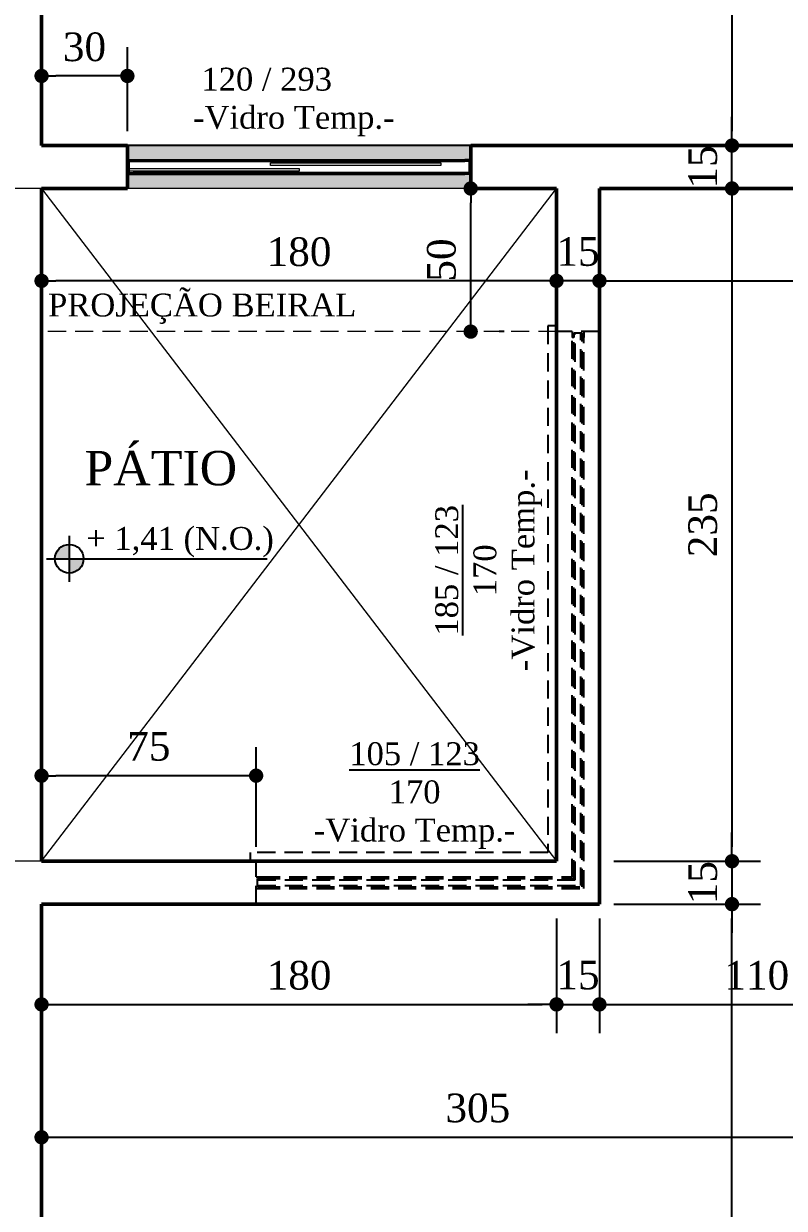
# Model space of a CAD drawing. Header units: millimetres. Extents: x 81693 to 98868, y 6565 to 11437.
# Drawn here: x 82447.5 to 82713.4, y 8949.4 to 9363.3 of the extents above; entities that cross this region are included whole.
import ezdxf

# ---------------------------------------------------------------- set-up
doc = ezdxf.new("R2010")
doc.units = ezdxf.units.MM
doc.linetypes.add('ACAD_ISO05W100', pattern=[33, 24, -3, 0, -3, 0, -3])
doc.linetypes.add('HIDDEN', pattern=[9.525, 6.35, -3.175])
for name, color, linetype, lineweight in [('Cotas', 12, 'Continuous', 5), ('Hachura', 1, 'Continuous', 9), ('Parede Baixa', 5, 'Continuous', 50), ('Pisos', 55, 'Continuous', 5), ('Pisos Externos', 15, 'Continuous', 9), ('Portas - Janelas', 2, 'Continuous', 20), ('Projeção Balanço', 2, 'ACAD_ISO05W100', 20), ('Projeção Cobertura', 2, 'HIDDEN', 20)]:
    doc.layers.add(name, color=color, linetype=linetype, lineweight=lineweight)
for name, color, linetype in [('Hachuria - Moveis', 1, 'Continuous'), ('Piso', 55, 'Continuous'), ('PN010', 1, 'Continuous'), ('Portas-Cotas', 2, 'Continuous'), ('Projeção Janela - Viga', 1, 'HIDDEN'), ('Texto', 2, 'Continuous')]:
    doc.layers.add(name, color=color, linetype=linetype)
doc.styles.add('Valéria', font='romantic.ttf', dxfattribs={"height": 10})
doc.dimstyles.new('Cota - 50', dxfattribs={"dimtxt": 10, "dimasz": 5, "dimexe": 10, "dimexo": 20, "dimgap": 5, "dimtad": 1, "dimtxsty": 'Valéria', "dimblk": 'DOT', "dimcen": 0, "dimclrd": 12, "dimclre": 12, "dimclrt": 2, "dimazin": 2, "dimtfac": 1, "dimtix": 1, "dimtmove": 0, "dimatfit": 3, "dimldrblk": 'DOT', "dimfxl": 1, "dimarcsym": 0})

# ---------------------------------------------------------------- blocks, each defined once
blk = doc.blocks.new('_Dot')
at = {"color": 0, "linetype": 'ByBlock', "lineweight": -2}
blk.add_line((-0.5, 0), (-1, 0), dxfattribs=at)
at = {"color": 0, "linetype": 'ByBlock', "const_width": 0.5}
blk.add_lwpolyline([(-0.25, 0, 1), (0.25, 0, 1)], format="xyb", close=True, dxfattribs=at)
blk = doc.blocks.new('*D609')
at = {"layer": 'Cotas', "color": 12, "lineweight": -2, "transparency": 16777216}
for p, q in [((82695.12, 9075.7), (82695.12, 9080.7)), ((82653.79, 9070.7), (82705.12, 9070.7)), ((82695.12, 9070.7), (82695.12, 9055.7)), ((82653.79, 9055.7), (82705.12, 9055.7)), ((82695.12, 9050.7), (82695.12, 9045.7))]:
    blk.add_line(p, q, dxfattribs=at)
at = {"layer": 'Defpoints', "color": 0, "transparency": 16777216}
for p in [(82633.79, 9070.7), (82633.79, 9055.7), (82695.12, 9055.7)]:
    blk.add_point(p, dxfattribs=at)
at = {"layer": 'Cotas', "color": 12, "lineweight": -2, "transparency": 16777216, "xscale": 5, "yscale": 5, "zscale": 5}
for p, rotation in [((82695.12, 9070.7), 270), ((82695.12, 9055.7), 90)]:
    blk.add_blockref('_Dot', p, dxfattribs=dict(at, rotation=rotation))
at = {"layer": 'Cotas', "color": 2, "transparency": 16777216, "insert": (82684.93, 9063.2), "char_height": 10, "attachment_point": 5, "rotation": 90, "style": 'Valéria'}
blk.add_mtext('15', dxfattribs=at)
blk = doc.blocks.new('*D610')
at = {"layer": 'Cotas', "color": 12, "lineweight": -2, "transparency": 16777216}
for p, q in [((82453.79, 9050.7), (82453.79, 9010.67)), ((82633.79, 9050.7), (82633.79, 9010.67)), ((82458.79, 9020.67), (82628.79, 9020.67))]:
    blk.add_line(p, q, dxfattribs=at)
at = {"layer": 'Defpoints', "color": 0, "transparency": 16777216}
for p in [(82453.79, 9070.7), (82633.79, 9070.7), (82633.79, 9020.67)]:
    blk.add_point(p, dxfattribs=at)
at = {"layer": 'Cotas', "color": 12, "lineweight": -2, "transparency": 16777216, "xscale": 5, "yscale": 5, "zscale": 5, "rotation": 180}
blk.add_blockref('_Dot', (82453.79, 9020.67), dxfattribs=at)
at = {"layer": 'Cotas', "color": 12, "lineweight": -2, "transparency": 16777216, "xscale": 5, "yscale": 5, "zscale": 5}
blk.add_blockref('_Dot', (82633.79, 9020.67), dxfattribs=at)
at = {"layer": 'Cotas', "color": 2, "transparency": 16777216, "insert": (82543.79, 9030.78), "char_height": 10, "attachment_point": 5, "style": 'Valéria'}
blk.add_mtext('180', dxfattribs=at)
blk = doc.blocks.new('*D611')
at = {"layer": 'Cotas', "color": 12, "lineweight": -2, "transparency": 16777216}
for p, q in [((82633.79, 9050.7), (82633.79, 9010.67)), ((82648.79, 9050.7), (82648.79, 9010.67)), ((82628.79, 9020.67), (82623.79, 9020.67)), ((82633.79, 9020.67), (82648.79, 9020.67)), ((82653.79, 9020.67), (82658.79, 9020.67))]:
    blk.add_line(p, q, dxfattribs=at)
at = {"layer": 'Defpoints', "color": 0, "transparency": 16777216}
for p in [(82633.79, 9070.7), (82648.79, 9070.7), (82648.79, 9020.67)]:
    blk.add_point(p, dxfattribs=at)
at = {"layer": 'Cotas', "color": 12, "lineweight": -2, "transparency": 16777216, "xscale": 5, "yscale": 5, "zscale": 5}
blk.add_blockref('_Dot', (82633.79, 9020.67), dxfattribs=at)
at = {"layer": 'Cotas', "color": 12, "lineweight": -2, "transparency": 16777216, "xscale": 5, "yscale": 5, "zscale": 5, "rotation": 180}
blk.add_blockref('_Dot', (82648.79, 9020.67), dxfattribs=at)
at = {"layer": 'Cotas', "color": 2, "transparency": 16777216, "insert": (82641.29, 9030.87), "char_height": 10, "attachment_point": 5, "style": 'Valéria'}
blk.add_mtext('15', dxfattribs=at)
blk = doc.blocks.new('*D612')
at = {"layer": 'Cotas', "color": 12, "lineweight": -2, "transparency": 16777216}
for p, q in [((82648.79, 9050.7), (82648.79, 9010.67)), ((82758.79, 9050.7), (82758.79, 9010.67)), ((82653.79, 9020.67), (82753.79, 9020.67))]:
    blk.add_line(p, q, dxfattribs=at)
at = {"layer": 'Defpoints', "color": 0, "transparency": 16777216}
for p in [(82648.79, 9070.7), (82758.79, 9070.7), (82758.79, 9020.67)]:
    blk.add_point(p, dxfattribs=at)
at = {"layer": 'Cotas', "color": 12, "lineweight": -2, "transparency": 16777216, "xscale": 5, "yscale": 5, "zscale": 5, "rotation": 180}
blk.add_blockref('_Dot', (82648.79, 9020.67), dxfattribs=at)
at = {"layer": 'Cotas', "color": 12, "lineweight": -2, "transparency": 16777216, "xscale": 5, "yscale": 5, "zscale": 5}
blk.add_blockref('_Dot', (82758.79, 9020.67), dxfattribs=at)
at = {"layer": 'Cotas', "color": 2, "transparency": 16777216, "insert": (82703.79, 9030.78), "char_height": 10, "attachment_point": 5, "style": 'Valéria'}
blk.add_mtext('110', dxfattribs=at)
blk = doc.blocks.new('*D613')
at = {"layer": 'Cotas', "color": 12, "lineweight": -2, "transparency": 16777216}
for p, q in [((82453.79, 9016.8), (82453.79, 8964.25)), ((82758.79, 9016.8), (82758.79, 8964.25)), ((82458.79, 8974.25), (82753.79, 8974.25))]:
    blk.add_line(p, q, dxfattribs=at)
at = {"layer": 'Defpoints', "color": 0, "transparency": 16777216}
for p in [(82453.79, 9036.8), (82758.79, 9036.8), (82758.79, 8974.25)]:
    blk.add_point(p, dxfattribs=at)
at = {"layer": 'Cotas', "color": 12, "lineweight": -2, "transparency": 16777216, "xscale": 5, "yscale": 5, "zscale": 5, "rotation": 180}
blk.add_blockref('_Dot', (82453.79, 8974.25), dxfattribs=at)
at = {"layer": 'Cotas', "color": 12, "lineweight": -2, "transparency": 16777216, "xscale": 5, "yscale": 5, "zscale": 5}
blk.add_blockref('_Dot', (82758.79, 8974.25), dxfattribs=at)
at = {"layer": 'Cotas', "color": 2, "transparency": 16777216, "insert": (82606.29, 8984.44), "char_height": 10, "attachment_point": 5, "style": 'Valéria'}
blk.add_mtext('305', dxfattribs=at)
blk = doc.blocks.new('*D627')
at = {"layer": 'Cotas', "color": 12, "lineweight": -2, "transparency": 16777216}
for p, q in [((82688.86, 9595.7), (82685.12, 9595.7)), ((82695.12, 9590.7), (82695.12, 9325.7)), ((82668.79, 9320.7), (82705.12, 9320.7))]:
    blk.add_line(p, q, dxfattribs=at)
at = {"layer": 'Defpoints', "color": 0, "transparency": 16777216}
for p in [(82708.86, 9595.7), (82648.79, 9320.7), (82695.12, 9320.7)]:
    blk.add_point(p, dxfattribs=at)
at = {"layer": 'Cotas', "color": 12, "lineweight": -2, "transparency": 16777216, "xscale": 5, "yscale": 5, "zscale": 5}
for p, rotation in [((82695.12, 9595.7), 90), ((82695.12, 9320.7), 270)]:
    blk.add_blockref('_Dot', p, dxfattribs=dict(at, rotation=rotation))
at = {"layer": 'Cotas', "color": 2, "transparency": 16777216, "insert": (82684.93, 9458.2), "char_height": 10, "attachment_point": 5, "rotation": 90, "style": 'Valéria'}
blk.add_mtext('275', dxfattribs=at)
blk = doc.blocks.new('*D628')
at = {"layer": 'Cotas', "color": 12, "lineweight": -2, "transparency": 16777216}
for p, q in [((82668.79, 9305.7), (82705.12, 9305.7)), ((82695.12, 9300.7), (82695.12, 9075.7)), ((82653.79, 9070.7), (82705.12, 9070.7))]:
    blk.add_line(p, q, dxfattribs=at)
at = {"layer": 'Defpoints', "color": 0, "transparency": 16777216}
for p in [(82648.79, 9305.7), (82633.79, 9070.7), (82695.12, 9070.7)]:
    blk.add_point(p, dxfattribs=at)
at = {"layer": 'Cotas', "color": 12, "lineweight": -2, "transparency": 16777216, "xscale": 5, "yscale": 5, "zscale": 5}
for p, rotation in [((82695.12, 9305.7), 90), ((82695.12, 9070.7), 270)]:
    blk.add_blockref('_Dot', p, dxfattribs=dict(at, rotation=rotation))
at = {"layer": 'Cotas', "color": 2, "transparency": 16777216, "insert": (82684.93, 9188.2), "char_height": 10, "attachment_point": 5, "rotation": 90, "style": 'Valéria'}
blk.add_mtext('235', dxfattribs=at)
blk = doc.blocks.new('*D629')
at = {"layer": 'Cotas', "color": 12, "lineweight": -2, "transparency": 16777216}
for p, q in [((82695.12, 9075.7), (82695.12, 9080.7)), ((82653.79, 9070.7), (82705.12, 9070.7)), ((82695.12, 9070.7), (82695.12, 9055.7)), ((82653.79, 9055.7), (82705.12, 9055.7)), ((82695.12, 9050.7), (82695.12, 9045.7))]:
    blk.add_line(p, q, dxfattribs=at)
at = {"layer": 'Defpoints', "color": 0, "transparency": 16777216}
for p in [(82633.79, 9070.7), (82633.79, 9055.7), (82695.12, 9055.7)]:
    blk.add_point(p, dxfattribs=at)
at = {"layer": 'Cotas', "color": 12, "lineweight": -2, "transparency": 16777216, "xscale": 5, "yscale": 5, "zscale": 5}
for p, rotation in [((82695.12, 9070.7), 270), ((82695.12, 9055.7), 90)]:
    blk.add_blockref('_Dot', p, dxfattribs=dict(at, rotation=rotation))
at = {"layer": 'Cotas', "color": 2, "transparency": 16777216, "insert": (82684.93, 9063.2), "char_height": 10, "attachment_point": 5, "rotation": 90, "style": 'Valéria'}
blk.add_mtext('15', dxfattribs=at)
blk = doc.blocks.new('*D630')
at = {"layer": 'Cotas', "color": 12, "lineweight": -2, "transparency": 16777216}
for p, q in [((82453.79, 9285.7), (82453.79, 9263.43)), ((82633.79, 9285.7), (82633.79, 9263.43)), ((82628.79, 9273.43), (82458.79, 9273.43))]:
    blk.add_line(p, q, dxfattribs=at)
at = {"layer": 'Defpoints', "color": 0, "transparency": 16777216}
for p in [(82453.79, 9305.7), (82633.79, 9305.7), (82453.79, 9273.43)]:
    blk.add_point(p, dxfattribs=at)
at = {"layer": 'Cotas', "color": 12, "lineweight": -2, "transparency": 16777216, "xscale": 5, "yscale": 5, "zscale": 5, "rotation": 180}
blk.add_blockref('_Dot', (82453.79, 9273.43), dxfattribs=at)
at = {"layer": 'Cotas', "color": 12, "lineweight": -2, "transparency": 16777216, "xscale": 5, "yscale": 5, "zscale": 5}
blk.add_blockref('_Dot', (82633.79, 9273.43), dxfattribs=at)
at = {"layer": 'Cotas', "color": 2, "transparency": 16777216, "insert": (82543.79, 9283.54), "char_height": 10, "attachment_point": 5, "style": 'Valéria'}
blk.add_mtext('180', dxfattribs=at)
blk = doc.blocks.new('*D631')
at = {"layer": 'Cotas', "color": 12, "lineweight": -2, "transparency": 16777216}
for p, q in [((82695.12, 9325.7), (82695.12, 9330.7)), ((82668.79, 9320.7), (82705.12, 9320.7)), ((82695.12, 9305.7), (82695.12, 9320.7)), ((82668.79, 9305.7), (82705.12, 9305.7)), ((82695.12, 9300.7), (82695.12, 9295.7))]:
    blk.add_line(p, q, dxfattribs=at)
at = {"layer": 'Defpoints', "color": 0, "transparency": 16777216}
for p in [(82648.79, 9320.7), (82695.12, 9320.7), (82648.79, 9305.7)]:
    blk.add_point(p, dxfattribs=at)
at = {"layer": 'Cotas', "color": 12, "lineweight": -2, "transparency": 16777216, "xscale": 5, "yscale": 5, "zscale": 5}
for p, rotation in [((82695.12, 9320.7), 270), ((82695.12, 9305.7), 90)]:
    blk.add_blockref('_Dot', p, dxfattribs=dict(at, rotation=rotation))
at = {"layer": 'Cotas', "color": 2, "transparency": 16777216, "insert": (82684.93, 9313.2), "char_height": 10, "attachment_point": 5, "rotation": 90, "style": 'Valéria'}
blk.add_mtext('15', dxfattribs=at)
blk = doc.blocks.new('*D634')
at = {"layer": 'Cotas', "color": 12, "lineweight": -2, "transparency": 16777216}
for p, q in [((82633.79, 9285.7), (82633.79, 9263.43)), ((82648.79, 9285.7), (82648.79, 9263.43)), ((82628.79, 9273.43), (82623.79, 9273.43)), ((82648.79, 9273.43), (82633.79, 9273.43)), ((82653.79, 9273.43), (82658.79, 9273.43))]:
    blk.add_line(p, q, dxfattribs=at)
at = {"layer": 'Defpoints', "color": 0, "transparency": 16777216}
for p in [(82633.79, 9305.7), (82648.79, 9305.7), (82633.79, 9273.43)]:
    blk.add_point(p, dxfattribs=at)
at = {"layer": 'Cotas', "color": 12, "lineweight": -2, "transparency": 16777216, "xscale": 5, "yscale": 5, "zscale": 5}
blk.add_blockref('_Dot', (82633.79, 9273.43), dxfattribs=at)
at = {"layer": 'Cotas', "color": 12, "lineweight": -2, "transparency": 16777216, "xscale": 5, "yscale": 5, "zscale": 5, "rotation": 180}
blk.add_blockref('_Dot', (82648.79, 9273.43), dxfattribs=at)
at = {"layer": 'Cotas', "color": 2, "transparency": 16777216, "insert": (82641.29, 9283.62), "char_height": 10, "attachment_point": 5, "style": 'Valéria'}
blk.add_mtext('15', dxfattribs=at)
blk = doc.blocks.new('*D635')
at = {"layer": 'Cotas', "color": 12, "lineweight": -2, "transparency": 16777216}
for p, q in [((82648.79, 9285.7), (82648.79, 9263.43)), ((82923.79, 9285.7), (82923.79, 9263.43)), ((82653.79, 9273.43), (82918.79, 9273.43))]:
    blk.add_line(p, q, dxfattribs=at)
at = {"layer": 'Defpoints', "color": 0, "transparency": 16777216}
for p in [(82648.79, 9305.7), (82923.79, 9305.7), (82923.79, 9273.43)]:
    blk.add_point(p, dxfattribs=at)
at = {"layer": 'Cotas', "color": 12, "lineweight": -2, "transparency": 16777216, "xscale": 5, "yscale": 5, "zscale": 5, "rotation": 180}
blk.add_blockref('_Dot', (82648.79, 9273.43), dxfattribs=at)
at = {"layer": 'Cotas', "color": 12, "lineweight": -2, "transparency": 16777216, "xscale": 5, "yscale": 5, "zscale": 5}
blk.add_blockref('_Dot', (82923.79, 9273.43), dxfattribs=at)
at = {"layer": 'Cotas', "color": 2, "transparency": 16777216, "insert": (82786.29, 9283.62), "char_height": 10, "attachment_point": 5, "style": 'Valéria'}
blk.add_mtext('275', dxfattribs=at)
blk = doc.blocks.new('*D638')
at = {"layer": 'Cotas', "color": 12, "lineweight": -2, "transparency": 16777216}
for p, q in [((82615.49, 9305.7), (82613.79, 9305.7)), ((82603.79, 9260.7), (82603.79, 9300.7)), ((82615.49, 9255.7), (82613.79, 9255.7))]:
    blk.add_line(p, q, dxfattribs=at)
at = {"layer": 'Defpoints', "color": 0, "transparency": 16777216}
for p in [(82595.49, 9305.7), (82603.79, 9305.7), (82595.49, 9255.7)]:
    blk.add_point(p, dxfattribs=at)
at = {"layer": 'Cotas', "color": 12, "lineweight": -2, "transparency": 16777216, "xscale": 5, "yscale": 5, "zscale": 5}
for p, rotation in [((82603.79, 9305.7), 90), ((82603.79, 9255.7), 270)]:
    blk.add_blockref('_Dot', p, dxfattribs=dict(at, rotation=rotation))
at = {"layer": 'Cotas', "color": 2, "transparency": 16777216, "insert": (82593.6, 9280.7), "char_height": 10, "attachment_point": 5, "rotation": 90, "style": 'Valéria'}
blk.add_mtext('50', dxfattribs=at)
blk = doc.blocks.new('*D414')
at = {"layer": 'Defpoints', "color": 0, "transparency": 16777216}
for p in [(82633.79, 9055.7), (82695.12, 9055.7), (82654.8, 8535.7)]:
    blk.add_point(p, dxfattribs=at)
at = {"layer": 'Piso', "color": 12, "lineweight": -2, "transparency": 16777216}
for p, q in [((82653.79, 9055.7), (82705.12, 9055.7)), ((82695.12, 8540.7), (82695.12, 9050.7)), ((82674.8, 8535.7), (82705.12, 8535.7))]:
    blk.add_line(p, q, dxfattribs=at)
at = {"layer": 'Piso', "color": 12, "lineweight": -2, "transparency": 16777216, "xscale": 5, "yscale": 5, "zscale": 5}
for p, rotation in [((82695.12, 9055.7), 90), ((82695.12, 8535.7), 270)]:
    blk.add_blockref('_Dot', p, dxfattribs=dict(at, rotation=rotation))
at = {"layer": 'Piso', "color": 2, "transparency": 16777216, "insert": (82684.93, 8795.7), "char_height": 10, "attachment_point": 5, "rotation": 90, "style": 'Valéria'}
blk.add_mtext('520', dxfattribs=at)
blk = doc.blocks.new('*D349')
at = {"layer": 'Defpoints', "color": 0, "transparency": 16777216}
for p in [(82453.79, 9345.01), (82453.79, 9305.7), (82483.79, 9305.7)]:
    blk.add_point(p, dxfattribs=at)
at = {"layer": 'Piso', "color": 12, "lineweight": -2, "transparency": 16777216}
for p, q in [((82453.79, 9325.7), (82453.79, 9355.01)), ((82483.79, 9325.7), (82483.79, 9355.01)), ((82478.79, 9345.01), (82458.79, 9345.01))]:
    blk.add_line(p, q, dxfattribs=at)
at = {"layer": 'Piso', "color": 12, "lineweight": -2, "transparency": 16777216, "xscale": 5, "yscale": 5, "zscale": 5, "rotation": 180}
blk.add_blockref('_Dot', (82453.79, 9345.01), dxfattribs=at)
at = {"layer": 'Piso', "color": 12, "lineweight": -2, "transparency": 16777216, "xscale": 5, "yscale": 5, "zscale": 5}
blk.add_blockref('_Dot', (82483.79, 9345.01), dxfattribs=at)
at = {"layer": 'Piso', "color": 2, "transparency": 16777216, "insert": (82468.79, 9355.12), "char_height": 10, "attachment_point": 5, "style": 'Valéria'}
blk.add_mtext('30', dxfattribs=at)
blk = doc.blocks.new('*D333')
at = {"layer": 'Cotas', "color": 12, "lineweight": -2, "transparency": 16777216}
for p, q in [((82453.79, 9075.7), (82453.79, 9110.58)), ((82528.79, 9075.7), (82528.79, 9110.58)), ((82523.79, 9100.58), (82458.79, 9100.58))]:
    blk.add_line(p, q, dxfattribs=at)
at = {"layer": 'Defpoints', "color": 0, "transparency": 16777216}
for p in [(82453.79, 9100.58), (82453.79, 9055.7), (82528.79, 9055.7)]:
    blk.add_point(p, dxfattribs=at)
at = {"layer": 'Cotas', "color": 12, "lineweight": -2, "transparency": 16777216, "xscale": 5, "yscale": 5, "zscale": 5, "rotation": 180}
blk.add_blockref('_Dot', (82453.79, 9100.58), dxfattribs=at)
at = {"layer": 'Cotas', "color": 12, "lineweight": -2, "transparency": 16777216, "xscale": 5, "yscale": 5, "zscale": 5}
blk.add_blockref('_Dot', (82528.79, 9100.58), dxfattribs=at)
at = {"layer": 'Cotas', "color": 2, "transparency": 16777216, "insert": (82491.29, 9110.77), "char_height": 10, "attachment_point": 5, "style": 'Valéria'}
blk.add_mtext('75', dxfattribs=at)

msp = doc.modelspace()

# ---------------------------------------------------------------- hatches: boundary and pattern name
at = {"layer": 'Pisos Externos'}
h = msp.add_hatch(dxfattribs=at)
h.set_pattern_fill('AR-SAND', color=256, scale=0.05, angle=135)
h.set_pattern_definition([(172.5, (18908.4363, 2902.5188), (-1.673767446, -1.786906744), [0, -1.9304, 0, -2.159, 0, -2.06375]), (142.5, (18908.4363, 2902.5188), (-4.12366426, -0.94505464), [0, -1.0414, 0, -1.7399, 0, -0.66675]), (102.5, (18909.5409, 2901.4142), (-2.80166156, 2.79149913), [0, -0.635, 0, -2.286, 0, -2.9845]), (92.5, (18909.541, 2901.4142), (-3.4877539, 1.91140555), [0, -0.3175, 0, -1.4986, 0, -1.7145])])
h.paths.add_polyline_path([(82603.7927, 9320.6965), (82483.7927, 9320.6965), (82483.7927, 9315.6965), (82485.7927, 9315.6965), (82601.7927, 9315.6965), (82603.7927, 9315.6965)])
h.paths.add_polyline_path([(82603.7927, 9310.6965), (82601.7927, 9310.6965), (82485.7927, 9310.6965), (82483.7927, 9310.6965), (82483.7927, 9305.6965), (82603.7927, 9305.6965)])
at = {"layer": 'Portas - Janelas'}
h = msp.add_hatch(color=256, dxfattribs=at)
edge = h.paths.add_edge_path()
edge.add_arc((82463.4617, 9176.3475), 5, 90, 180)
edge.add_line((82458.4617, 9176.3475), (82463.4617, 9176.3475))
edge.add_line((82463.4617, 9176.3475), (82463.4617, 9181.3475))
edge = h.paths.add_edge_path()
edge.add_arc((82463.4617, 9176.3475), 5, 270, 360)
edge.add_line((82468.4617, 9176.3475), (82463.4617, 9176.3475))
edge.add_line((82463.4617, 9176.3475), (82463.4617, 9171.3475))

# ---------------------------------------------------------------- linework, layer by layer
at = {"layer": 'Hachura'}
for points in [[(82484.2927, 9312.6965), (82543.7927, 9312.6965), (82543.7927, 9311.6965)], [(82543.7927, 9311.6965), (82484.2927, 9311.6965)], [(82593.2927, 9313.6965), (82533.7927, 9313.6965), (82533.7927, 9314.6965), (82593.2927, 9314.6965), (82593.2927, 9313.6965)]]:
    msp.add_lwpolyline(points, dxfattribs=at)
at = {"layer": 'Hachuria - Moveis'}
for p, q in [((82483.7927, 9315.6965), (82485.7927, 9315.6965)), ((82484.2927, 9315.1965), (82484.2927, 9311.1965)), ((82484.2927, 9315.1965), (82485.7927, 9315.1965)), ((82485.7927, 9315.1965), (82485.7927, 9315.6965)), ((82601.7927, 9315.1965), (82601.7927, 9315.6965)), ((82603.7927, 9315.6965), (82601.7927, 9315.6965)), ((82603.2927, 9315.1965), (82601.7927, 9315.1965)), ((82603.2927, 9315.1965), (82603.2927, 9311.1965)), ((82484.2927, 9311.1965), (82485.7927, 9311.1965)), ((82485.7927, 9311.1965), (82485.7927, 9310.6965)), ((82603.2927, 9311.1965), (82601.7927, 9311.1965)), ((82601.7927, 9311.1965), (82601.7927, 9310.6965)), ((82483.7927, 9310.6965), (82485.7927, 9310.6965)), ((82603.7927, 9310.6965), (82601.7927, 9310.6965))]:
    msp.add_line(p, q, dxfattribs=at)
msp.add_circle((82463.4617, 9176.3475), 5, dxfattribs=at)
at = {"layer": 'Parede Baixa'}
for p, q in [((82453.7927, 9320.6965), (82453.7927, 9595.6965)), ((82483.7927, 9320.6965), (82453.7927, 9320.6965)), ((82483.7927, 9320.6965), (82483.7927, 9305.6965)), ((82808.7927, 9320.6965), (82603.7927, 9320.6965)), ((82603.7927, 9320.6965), (82603.7927, 9305.6965)), ((82453.7927, 9070.6965), (82453.7927, 9305.6965)), ((82483.7927, 9305.6965), (82453.7927, 9305.6965)), ((82633.7927, 9305.6965), (82603.7927, 9305.6965)), ((82633.7927, 9070.6965), (82633.7927, 9305.6965)), ((82818.7927, 9305.6965), (82648.7927, 9305.6965)), ((82648.7927, 9055.6965), (82648.7927, 9305.6965)), ((82633.7927, 9070.6965), (82453.7927, 9070.6965)), ((82453.7927, 8410.6965), (82453.7927, 9055.6965)), ((82648.7927, 9055.6965), (82453.7927, 9055.6965))]:
    msp.add_line(p, q, dxfattribs=at)
at = {"layer": 'Piso'}
for p, q in [((82485.7927, 9315.6965), (82601.7927, 9315.6965)), ((82485.7927, 9315.1965), (82601.7927, 9315.1965)), ((82601.7927, 9311.1965), (82485.7927, 9311.1965)), ((82485.7927, 9310.6965), (82601.7927, 9310.6965))]:
    msp.add_line(p, q, dxfattribs=at)
at = {"layer": 'Pisos'}
for p, q in [((82453.7927, 9305.6965), (82633.7927, 9070.6965)), ((82453.7927, 9070.6965), (82633.7927, 9305.6965))]:
    msp.add_line(p, q, dxfattribs=at)
at = {"layer": 'PN010'}
for p, q in [((82603.7927, 9320.6965), (82483.7927, 9320.6965)), ((82463.4617, 9184.3475), (82463.4617, 9168.3475)), ((82455.4617, 9176.3475), (82532.6915, 9176.3475))]:
    msp.add_line(p, q, dxfattribs=at)
at = {"layer": 'Portas - Janelas'}
msp.add_line((82603.7927, 9305.6965), (82483.7927, 9305.6965), dxfattribs=at)
at = {"layer": 'Projeção Balanço', "color": 1}
for p, q in [((82453.7927, 9305.6965), (82441.2927, 9305.6965)), ((82453.7927, 9070.6965), (82441.2927, 9070.6965))]:
    msp.add_line(p, q, dxfattribs=at)
at = {"layer": 'Projeção Cobertura'}
msp.add_line((82633.7927, 9255.6965), (82453.7927, 9255.6965), dxfattribs=at)
at = {"layer": 'Projeção Janela - Viga'}
for p, q in [((82633.7927, 9257.6965), (82630.7927, 9257.6965)), ((82630.7927, 9257.6965), (82630.7927, 9073.6965)), ((82648.7927, 9255.6965), (82633.7927, 9255.6965)), ((82639.2927, 9255.6965), (82639.2927, 9253.6965)), ((82639.7927, 9253.6965), (82639.2927, 9253.6965)), ((82639.2927, 9065.1965), (82639.2927, 9253.6965)), ((82642.7927, 9255.1965), (82639.7927, 9255.1965)), ((82639.7927, 9255.1965), (82639.7927, 9253.6965)), ((82639.7927, 9064.6965), (82639.7927, 9253.6965)), ((82640.2927, 9064.1965), (82640.2927, 9255.1965)), ((82642.2927, 9062.1965), (82642.2927, 9255.1965)), ((82642.7927, 9255.1965), (82642.7927, 9253.6965)), ((82642.7927, 9253.6965), (82643.2927, 9253.6965)), ((82642.7927, 9061.6965), (82642.7927, 9253.6965)), ((82643.2927, 9255.6965), (82643.2927, 9253.6965)), ((82643.2927, 9061.1965), (82643.2927, 9253.6965)), ((82630.7927, 9073.6965), (82526.7927, 9073.6965)), ((82526.7927, 9070.6965), (82526.7927, 9073.6965)), ((82528.7927, 9055.6965), (82528.7927, 9070.6965)), ((82528.7927, 9065.1965), (82530.7927, 9065.1965)), ((82529.2927, 9061.6965), (82529.2927, 9064.6965)), ((82529.2927, 9064.6965), (82530.7927, 9064.6965)), ((82529.2927, 9064.1965), (82640.2927, 9064.1965)), ((82530.7927, 9064.6965), (82530.7927, 9065.1965)), ((82530.7927, 9065.1965), (82639.2927, 9065.1965)), ((82530.7927, 9064.6965), (82639.7927, 9064.6965)), ((82528.7927, 9061.1965), (82530.7927, 9061.1965)), ((82529.2927, 9062.1965), (82642.2927, 9062.1965)), ((82529.2927, 9061.6965), (82530.7927, 9061.6965)), ((82530.7927, 9061.6965), (82530.7927, 9061.1965)), ((82530.7927, 9061.6965), (82642.7927, 9061.6965)), ((82530.7927, 9061.1965), (82643.2927, 9061.1965))]:
    msp.add_line(p, q, dxfattribs=at)

# ---------------------------------------------------------------- texts
at = {"layer": 'Portas-Cotas', "style": 'Valéria'}
for s, insert, char_height, attachment_point in [('\\pxi-2.3669;120 / 293\\P\\pi0;-Vidro Temp.-', (82541.9526, 9335.9255), 8, 5), ('PÁTIO', (82495.4637, 9214.0226), 12, 2)]:
    msp.add_mtext(s, dxfattribs=dict(at, insert=insert, char_height=char_height, attachment_point=attachment_point))
at = {"layer": 'Portas-Cotas', "insert": (82591.4041, 9097.3128), "char_height": 8, "attachment_point": 1, "rotation": 90, "style": 'Valéria'}
msp.add_mtext_dynamic_manual_height_columns('\\pxqc;{\\L185 / 123\\P}170\\P-Vidro Temp.-', width=150, gutter_width=50, heights=[0], dxfattribs=at)
at = {"layer": 'Portas-Cotas', "insert": (82509.179, 9112.2486), "char_height": 8, "attachment_point": 1, "style": 'Valéria'}
msp.add_mtext_dynamic_manual_height_columns('\\pxqc;{\\L105 / 123\\P}170\\P-Vidro Temp.-', width=150, gutter_width=50, heights=[0], dxfattribs=at)
at = {"layer": 'Texto', "char_height": 8, "attachment_point": 1, "style": 'Valéria'}
for s, insert in [('{\\C1;PROJEÇÃO BEIRAL}', (82456.0652, 9268.985)), ('+ 1,41 (N.O.)', (82469.4252, 9187.454))]:
    msp.add_mtext(s, dxfattribs=dict(at, insert=insert))

# ---------------------------------------------------------------- dimensions: what is measured, and where the dimension line sits
at = {"layer": 'Cotas'}
for base, p1, p2, picture, middle in [((82695.1215, 9320.6965), (82708.8603, 9595.6965), (82648.7927, 9320.6965), '*D627', (82684.9292, 9458.1965)), ((82695.1215, 9320.6965), (82648.7927, 9305.6965), (82648.7927, 9320.6965), '*D631', (82684.9292, 9313.1965)), ((82603.7927, 9305.6965), (82595.4948, 9255.6965), (82595.4948, 9305.6965), '*D638', (82593.6004, 9280.6965)), ((82695.1215, 9070.6965), (82648.7927, 9305.6965), (82633.7927, 9070.6965), '*D628', (82684.9292, 9188.1965)), ((82695.1215, 9055.6965), (82633.7927, 9070.6965), (82633.7927, 9055.6965), '*D609', (82684.9292, 9063.1965)), ((82695.1215, 9055.6965), (82633.7927, 9070.6965), (82633.7927, 9055.6965), '*D629', (82684.9292, 9063.1965))]:
    dim = msp.add_linear_dim(base=base, p1=p1, p2=p2, angle=90, dimstyle='Cota - 50', dxfattribs=at)
    dim.commit()
    dim.dimension.update_dxf_attribs({"geometry": picture, "text_midpoint": middle})
for base, p1, p2, picture, middle in [((82453.7927, 9273.4259), (82633.7927, 9305.6965), (82453.7927, 9305.6965), '*D630', (82543.7927, 9283.5368)), ((82633.7927, 9273.4259), (82648.7927, 9305.6965), (82633.7927, 9305.6965), '*D634', (82641.2927, 9283.6182)), ((82923.7927, 9273.4259), (82648.7927, 9305.6965), (82923.7927, 9305.6965), '*D635', (82786.2927, 9283.6182)), ((82453.7927, 9100.5799), (82528.7927, 9055.6965), (82453.7927, 9055.6965), '*D333', (82491.2927, 9110.7722)), ((82633.7927, 9020.6739), (82453.7927, 9070.6965), (82633.7927, 9070.6965), '*D610', (82543.7927, 9030.7849)), ((82648.7927, 9020.6739), (82633.7927, 9070.6965), (82648.7927, 9070.6965), '*D611', (82641.2927, 9030.8662)), ((82758.7927, 9020.6739), (82648.7927, 9070.6965), (82758.7927, 9070.6965), '*D612', (82703.7927, 9030.7849)), ((82758.7927, 8974.2513), (82453.7927, 9036.7971), (82758.7927, 9036.7971), '*D613', (82606.2927, 8984.4436))]:
    dim = msp.add_linear_dim(base=base, p1=p1, p2=p2, dimstyle='Cota - 50', dxfattribs=at)
    dim.commit()
    dim.dimension.update_dxf_attribs({"geometry": picture, "text_midpoint": middle})
at = {"layer": 'Piso'}
dim = msp.add_linear_dim(base=(82453.7927, 9345.0111), p1=(82483.7927, 9305.6965), p2=(82453.7927, 9305.6965), dimstyle='Cota - 50', override={"dimfxl": 25.4}, dxfattribs=at)
dim.commit()
dim.dimension.update_dxf_attribs({"geometry": '*D349', "text_midpoint": (82468.7927, 9355.1221)})
dim = msp.add_linear_dim(base=(82695.1215, 9055.6965), p1=(82654.8049, 8535.6965), p2=(82633.7927, 9055.6965), angle=90, dimstyle='Cota - 50', override={"dimfxl": 25.4}, dxfattribs=at)
dim.commit()
dim.dimension.update_dxf_attribs({"geometry": '*D414', "text_midpoint": (82684.9292, 8795.6965)})

doc.saveas('drawing.dxf')
